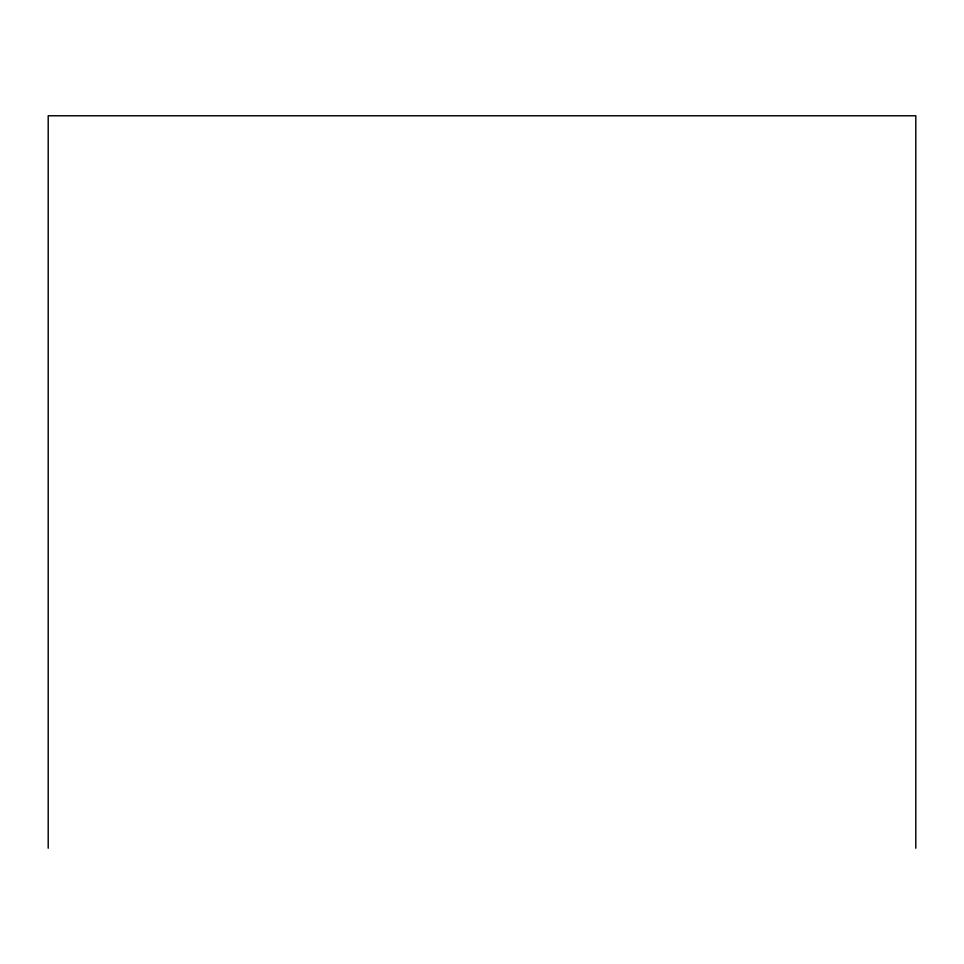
<?xml version="1.0" encoding="UTF-8"?>
<svg xmlns="http://www.w3.org/2000/svg" width="964" height="964" viewBox="0 0 964 964"><rect width="100%" height="100%" fill="white"/><g stroke="black" fill="none" stroke-linecap="round" stroke-linejoin="round"><path stroke-width="1.45" d="M915.8 848.224L915.8 115.776L48.2 115.776L48.2 848.224"/></g></svg>
